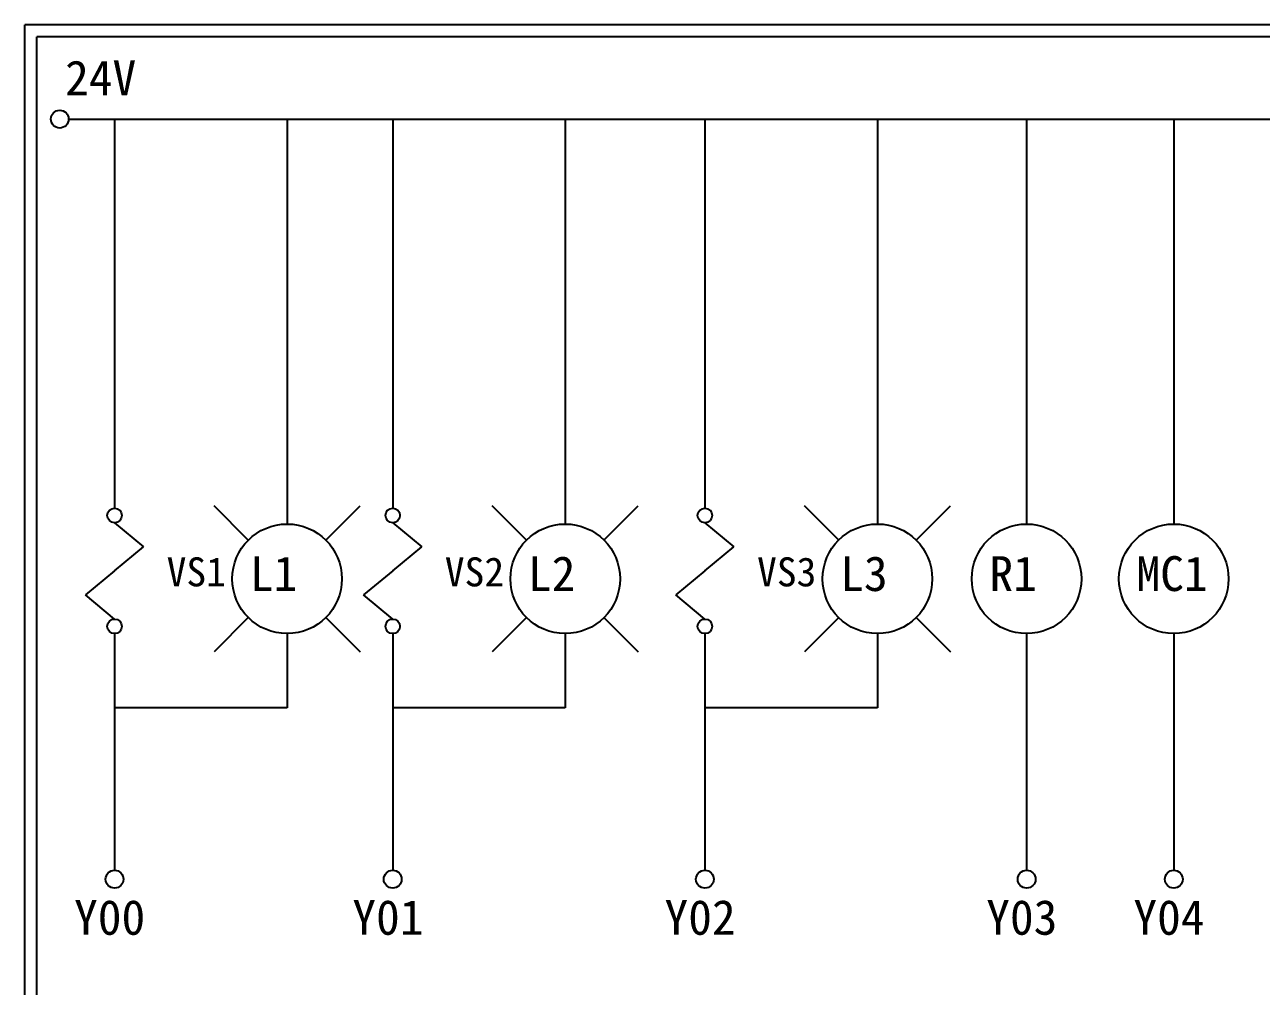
# Model space of a CAD drawing. Extents: x 926 to 1213, y 3 to 207.
# Drawn here: x 925.7 to 1053.5, y 107.6 to 207 of the extents above; entities that cross this region are included whole.
import ezdxf

# ---------------------------------------------------------------- set-up
doc = ezdxf.new("R2010")
doc.units = 0
doc.layers.add('圖框層', color=7, linetype='CONTINUOUS')
doc.layers.add('標尺寸層', color=3, linetype='CONTINUOUS')
doc.styles.add('STSL', font='kaiu.ttf')

msp = doc.modelspace()

# ---------------------------------------------------------------- linework, layer by layer
at = {"layer": '圖框層', "color": 7}
for p, q in [((1212.74, 206.97), (925.74, 206.97)), ((925.74, 3), (925.74, 206.97)), ((1211.49, 205.72), (926.99, 205.72)), ((926.99, 4.25), (926.99, 205.72))]:
    msp.add_line(p, q, dxfattribs=at)
at = {"layer": '標尺寸層', "color": 7}
for p, q in [((930.28, 197.22), (1207.88, 197.22)), ((935.02, 197.22), (935.02, 157.03)), ((952.84, 197.22), (952.84, 155.39)), ((963.75, 197.22), (963.75, 157.03)), ((981.57, 197.22), (981.57, 155.39)), ((995.99, 197.22), (995.99, 157.03)), ((1013.81, 197.22), (1013.81, 155.39)), ((1029.22, 197.22), (1029.22, 155.39)), ((1044.42, 197.22), (1044.42, 155.39)), ((948.83, 153.73), (945.3, 157.27)), ((956.84, 153.73), (960.38, 157.27)), ((977.57, 153.73), (974.03, 157.27)), ((985.57, 153.73), (989.11, 157.27)), ((1009.81, 153.73), (1006.27, 157.27)), ((1017.82, 153.73), (1021.35, 157.27)), ((935.02, 155.53), (938.02, 153.04)), ((963.75, 155.53), (966.75, 153.04)), ((995.99, 155.53), (998.99, 153.04)), ((935.02, 150.55), (938.02, 153.04)), ((963.75, 150.55), (966.75, 153.04)), ((995.99, 150.55), (998.99, 153.04)), ((935.02, 150.55), (932.01, 148.06)), ((963.75, 150.55), (960.74, 148.06)), ((995.99, 150.55), (992.99, 148.06)), ((935.02, 145.57), (932.01, 148.06)), ((963.75, 145.57), (960.74, 148.06)), ((995.99, 145.57), (992.99, 148.06)), ((948.83, 145.73), (945.3, 142.19)), ((956.84, 145.73), (960.38, 142.19)), ((977.57, 145.73), (974.03, 142.19)), ((985.57, 145.73), (989.11, 142.19)), ((1009.81, 145.73), (1006.27, 142.19)), ((1017.82, 145.73), (1021.35, 142.19)), ((935.02, 144.07), (935.02, 119.62)), ((952.84, 144.07), (952.84, 136.39)), ((963.75, 144.07), (963.75, 119.62)), ((981.57, 144.07), (981.57, 136.39)), ((995.99, 144.07), (995.99, 119.62)), ((1013.81, 144.07), (1013.81, 136.39)), ((1029.22, 144.07), (1029.22, 119.62)), ((1044.42, 144.07), (1044.42, 119.62)), ((952.84, 136.39), (935.02, 136.39)), ((981.57, 136.39), (963.75, 136.39)), ((1013.81, 136.39), (995.99, 136.39))]:
    msp.add_line(p, q, dxfattribs=at)
for centre, radius in [((929.36, 197.22), 0.92), ((935.02, 156.28), 0.751), ((963.75, 156.28), 0.751), ((995.99, 156.28), 0.751), ((952.84, 149.73), 5.66), ((981.57, 149.73), 5.66), ((1013.81, 149.73), 5.66), ((1029.22, 149.73), 5.66), ((1044.42, 149.73), 5.66), ((935.02, 144.82), 0.751), ((963.75, 144.82), 0.751), ((995.99, 144.82), 0.751), ((935.02, 118.7), 0.92), ((963.75, 118.7), 0.92), ((995.99, 118.7), 0.92), ((1029.22, 118.7), 0.92), ((1044.42, 118.7), 0.92)]:
    msp.add_circle(centre, radius, dxfattribs=at)

# ---------------------------------------------------------------- texts
at = {"layer": '圖框層', "color": 4, "style": 'STSL'}
for s, height, p in [('24V', 3.6, (929.91, 199.68)), ('VS1', 3, (940.4, 148.95)), ('L1', 3.6, (948.99, 148.47)), ('VS2', 3, (969.13, 148.95)), ('L2', 3.6, (977.72, 148.47)), ('VS3', 3, (1001.38, 148.95)), ('L3', 3.6, (1009.97, 148.47)), ('R1', 3.6, (1025.38, 148.47)), ('MC1', 3.6, (1040.57, 148.47)), ('Y00', 3.6, (930.84, 112.96)), ('Y01', 3.6, (959.58, 112.96)), ('Y02', 3.6, (991.82, 112.96)), ('Y03', 3.6, (1025.05, 112.96)), ('Y04', 3.6, (1040.25, 112.96))]:
    msp.add_text(s, height=height, dxfattribs=at).set_placement(p)

doc.saveas('drawing.dxf')
